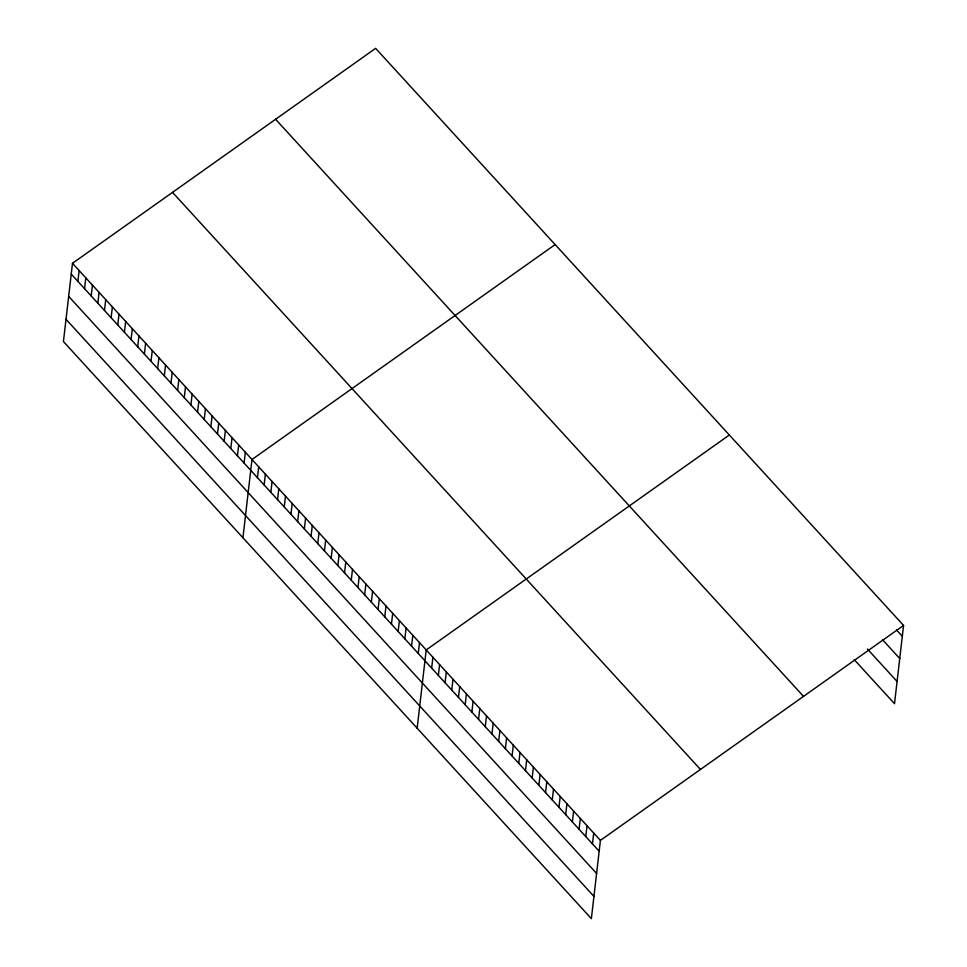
<?xml version="1.0" encoding="UTF-8"?>
<svg xmlns="http://www.w3.org/2000/svg" width="967" height="967" viewBox="0 0 967 967"><rect width="100%" height="100%" fill="white"/><g stroke="black" fill="none" stroke-linecap="round" stroke-linejoin="round"><path stroke-width="1.45" d="M72.489 263.302L63.435 341.556L591.369 918.65L600.422 840.383L903.565 625.444L375.631 48.35L72.489 263.302L600.422 840.383M77.892 281.397L79.137 270.567M84.54 288.662L85.785 277.831M91.188 295.926L92.433 285.096M97.836 303.203L99.081 292.36M104.484 310.467L105.729 299.637M111.132 317.732L112.377 306.902M117.781 324.997L119.026 314.166M124.429 332.261L125.674 321.431M131.077 339.538L132.322 328.695M137.725 346.802L138.97 335.972M144.373 354.067L145.618 343.237M151.021 361.332L152.266 350.501M157.669 368.596L158.914 357.766M164.317 375.873L165.562 365.03M170.966 383.137L172.211 372.307M177.614 390.402L178.859 379.572M184.262 397.667L185.507 386.836M190.91 404.931L192.155 394.101M197.558 412.208L198.803 401.365M204.206 419.473L205.451 408.642M210.854 426.737L212.099 415.907M217.502 434.002L218.747 423.171M224.151 441.278L225.396 430.436M230.799 448.543L232.044 437.7M237.435 455.808L238.692 444.977M244.083 463.072L245.34 452.242M242.935 537.773L251.988 459.506L555.131 244.566M257.44 477.662L258.697 466.831M264.136 484.987L265.393 474.156M270.845 492.312L272.09 481.481M277.541 499.637L278.798 488.806M284.238 506.962L285.495 496.131M290.946 514.287L292.191 503.456M297.643 521.612L298.9 510.781M304.339 528.937L305.596 518.107M311.048 536.262L312.293 525.432M317.744 543.587L319.001 532.757M324.441 550.912L325.698 540.082M331.149 558.237L332.394 547.407M337.846 565.562L339.103 554.732M344.542 572.887L345.799 562.057M351.251 580.212L352.496 569.382M357.947 587.537L359.204 576.707M364.644 594.862L365.901 584.032M371.352 602.187L372.597 591.345M378.049 609.512L379.306 598.67M384.745 616.837L386.002 605.995M391.454 624.162L392.699 613.32M398.15 631.487L399.407 620.645M404.847 638.812L406.104 627.97M411.555 646.137L412.812 635.295M418.252 653.45L419.509 642.62M417.152 728.211L426.205 649.945L729.348 435.005M431.657 668.1L432.914 657.27M438.353 675.425L439.61 664.595M445.062 682.75L446.307 671.92M451.758 690.075L453.015 679.245M458.455 697.4L459.712 686.57M465.163 704.725L466.408 693.895M471.86 712.05L473.117 701.22M478.556 719.375L479.813 708.545M485.265 726.701L486.51 715.87M491.961 734.026L493.218 723.195M498.658 741.351L499.915 730.52M505.366 748.676L506.611 737.845M512.063 756.001L513.32 745.17M518.759 763.326L520.016 752.495M525.468 770.651L526.713 759.82M532.164 777.976L533.421 767.145M538.861 785.301L540.118 774.47M545.569 792.626L546.814 781.795M552.266 799.951L553.523 789.12M558.962 807.276L560.219 796.445M565.671 814.601L566.928 803.758M572.367 821.926L573.624 811.083M579.076 829.251L580.321 818.408M585.772 836.576L587.029 825.733M592.469 843.901L593.726 833.058M903.565 625.444L894.511 703.698L854.308 659.76M896.566 630.001L902.308 636.274M882.508 639.695L899.733 658.527M867.411 649.014L897.086 681.457M275.595 119.279L803.529 696.373M172.525 192.36L700.459 769.454M71.244 274.132L599.177 851.226M68.669 296.385L596.603 873.467M66.01 319.303L593.943 896.397"/></g></svg>
